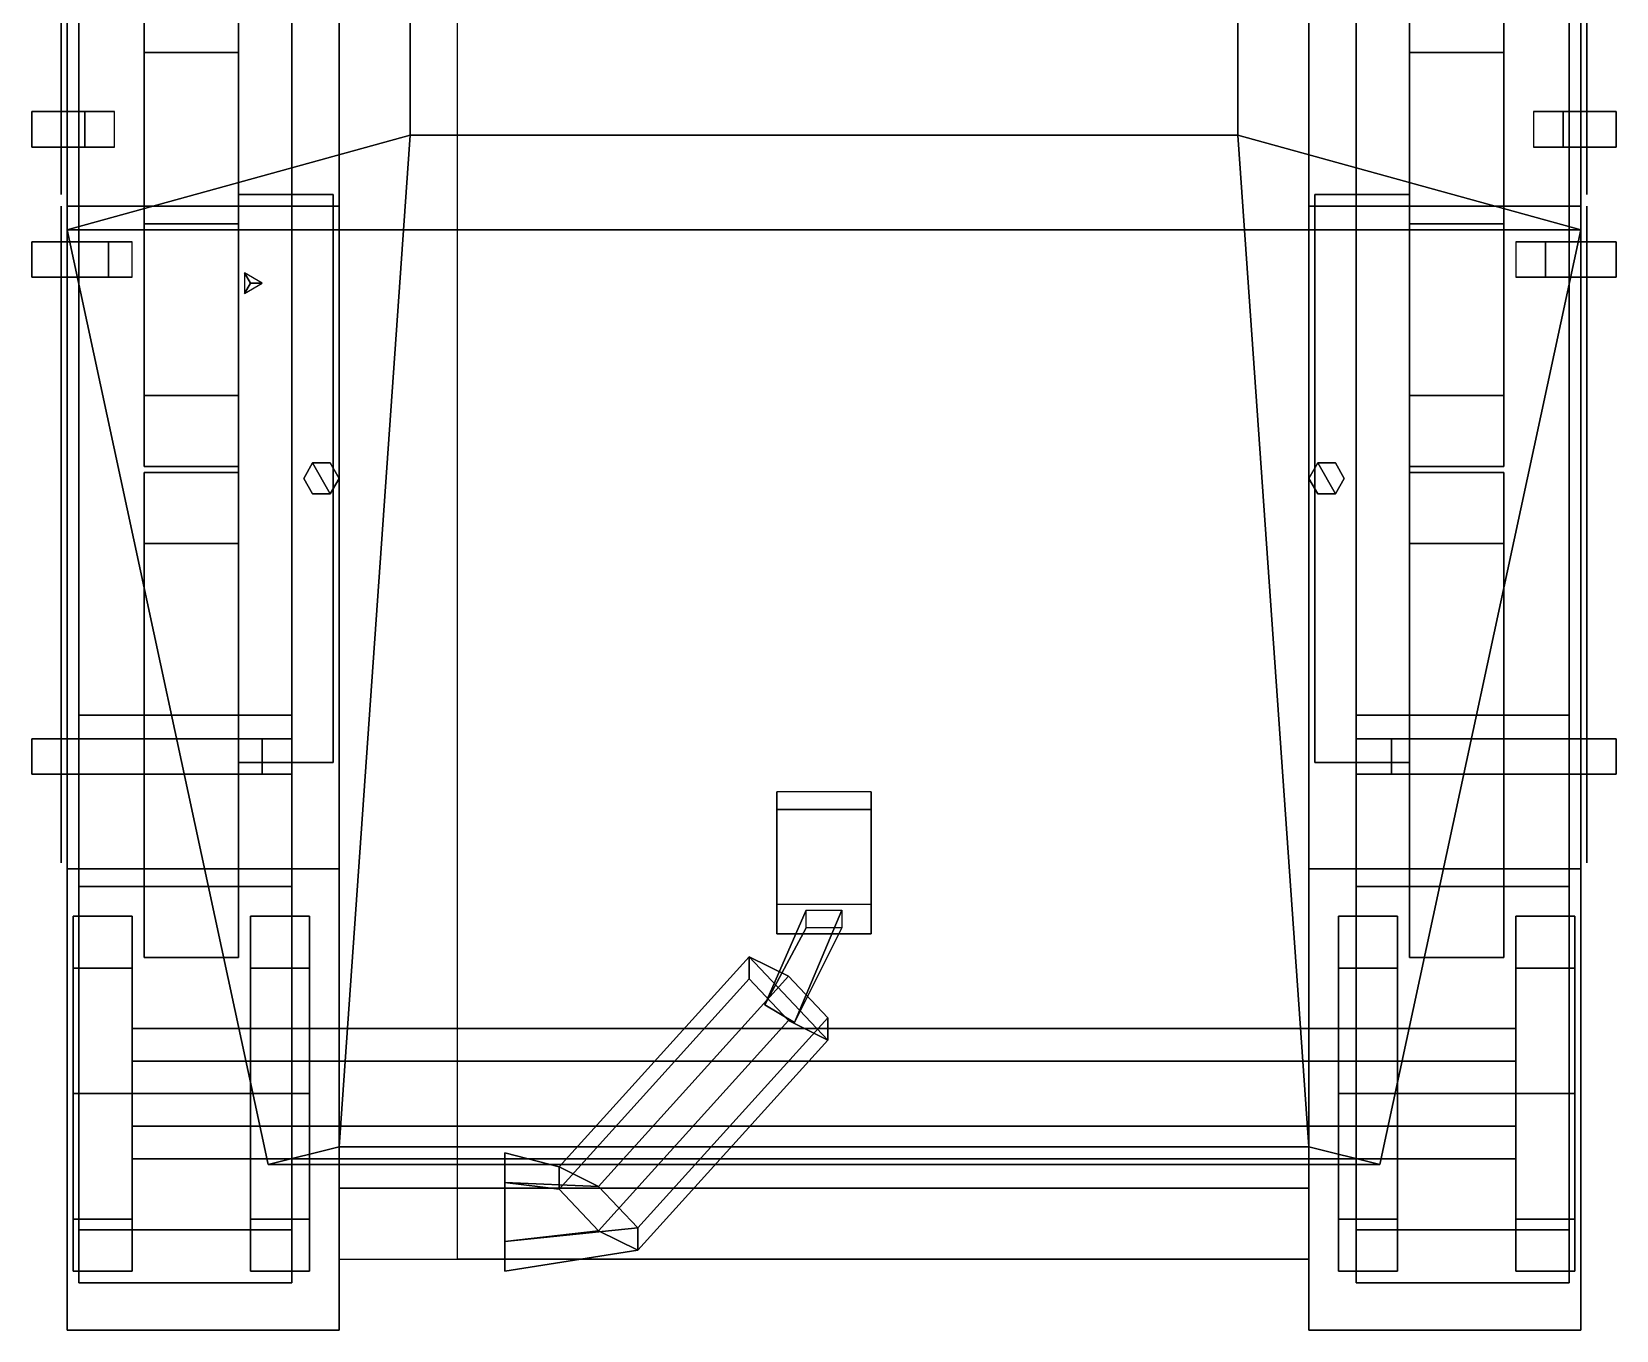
# Model space of a CAD drawing. Header units: millimetres. Extents: x -1.34 to 7, y -2.32 to 3.92.
# Drawn here: x -1.34 to 1.34, y -2.32 to -0.125 of the extents above; entities that cross this region are included whole.
import ezdxf

# ---------------------------------------------------------------- set-up
doc = ezdxf.new("R2010")
doc.units = ezdxf.units.MM
for name, color, linetype in [('mudguard', 6, 'Continuous'), ('torsion', 5, 'Continuous'), ('tracks', 3, 'Continuous'), ('wheels', 2, 'Continuous')]:
    doc.layers.add(name, color=color, linetype=linetype)

msp = doc.modelspace()

# ---------------------------------------------------------------- linework, layer by layer
for points in [[(-0.82, 2.36, 0.98), (-0.82, 1.93, 0.42), (-0.82, -2.2, 0.42), (-0.82, -2.08, 0.98)], [(-0.82, 2.1, 1.15), (-0.82, 2.36, 0.98), (-0.82, -2.08, 0.98), (-0.82, -2.04, 1.15)], [(0.82, -2.08, 0.98), (0.82, -2.2, 0.42), (0.82, 1.93, 0.42), (0.82, 2.36, 0.98)], [(0.82, -2.04, 1.15), (0.82, -2.08, 0.98), (0.82, 2.36, 0.98), (0.82, 2.1, 1.15)], [(-0.7, 1.02, 1.8), (-1.28, 2.1, 1.15), (-1.28, -0.46, 1.15), (-0.7, -0.3, 1.8)], [(-1.28, 2.1, 1.15), (1.28, 2.1, 1.15), (1.28, -0.46, 1.15), (-1.28, -0.46, 1.15)], [(0.7, -0.3, 1.8), (1.28, -0.46, 1.15), (1.28, 2.1, 1.15), (0.7, 1.02, 1.8)], [(-0.62, 1.93, 0.42), (0.82, 1.93, 0.42), (0.82, -2.2, 0.42), (-0.62, -2.2, 0.42)], [(-0.7, -0.3, 1.8), (0.7, -0.3, 1.8), (0.7, 1.02, 1.8), (-0.7, 1.02, 1.8)], [(-1.29, 0.76, 1.14), (-1.29, 0.76, 0.83), (-1.29, -0.4, 0.83), (-1.29, -0.4, 1.14)], [(-1.29, 0.76, 0.83), (-1.29, 0.76, 1.14), (-1.29, -0.4, 1.14), (-1.29, -0.4, 0.83)], [(1.29, 0.76, 0.83), (1.29, 0.76, 1.14), (1.29, -0.4, 1.14), (1.29, -0.4, 0.83)], [(1.29, 0.76, 1.14), (1.29, 0.76, 0.83), (1.29, -0.4, 0.83), (1.29, -0.4, 1.14)], [(-1.2, -0.26, 1.24), (-1.29, -0.26, 1.14), (-1.34, -0.26, 1.14), (-1.25, -0.26, 1.26)], [(-1.25, -0.26, 1.26), (-1.34, -0.26, 1.14), (-1.34, -0.32, 1.14), (-1.25, -0.32, 1.26)], [(-1.34, -0.32, 1.14), (-1.34, -0.26, 1.14), (-1.29, -0.26, 1.14), (-1.29, -0.32, 1.14)], [(-1.34, -0.32, 1.14), (-1.34, -0.26, 1.14), (-1.29, -0.26, 1.14), (-1.29, -0.32, 1.14)], [(-1.2, -0.32, 1.24), (-1.2, -0.26, 1.24), (-1.25, -0.26, 1.26), (-1.25, -0.32, 1.26)], [(1.25, -0.26, 1.26), (1.34, -0.26, 1.14), (1.29, -0.26, 1.14), (1.2, -0.26, 1.24)], [(1.2, -0.26, 1.24), (1.2, -0.32, 1.24), (1.25, -0.32, 1.26), (1.25, -0.26, 1.26)], [(1.25, -0.32, 1.26), (1.34, -0.32, 1.14), (1.34, -0.26, 1.14), (1.25, -0.26, 1.26)], [(1.34, -0.26, 1.14), (1.34, -0.32, 1.14), (1.29, -0.32, 1.14), (1.29, -0.26, 1.14)], [(1.34, -0.26, 1.14), (1.34, -0.32, 1.14), (1.29, -0.32, 1.14), (1.29, -0.26, 1.14)], [(-1.25, -0.32, 1.26), (-1.34, -0.32, 1.14), (-1.29, -0.32, 1.14), (-1.2, -0.32, 1.24)], [(-0.7, -0.3, 1.8), (-1.28, -0.46, 1.15), (-0.94, -2.04, 1.15), (-0.82, -2.01, 1.22)], [(-0.82, -2.01, 1.22), (0.82, -2.01, 1.22), (0.7, -0.3, 1.8), (-0.7, -0.3, 1.8)], [(0.82, -2.01, 1.22), (0.94, -2.04, 1.15), (1.28, -0.46, 1.15), (0.7, -0.3, 1.8)], [(1.2, -0.32, 1.24), (1.29, -0.32, 1.14), (1.34, -0.32, 1.14), (1.25, -0.32, 1.26)], [(-1.29, -0.42, 1.06), (-1.29, -0.42, 0.83), (-1.29, -1.28, 0.83), (-1.29, -1.53, 1.06)], [(-1.29, -0.42, 0.83), (-1.29, -0.42, 1.06), (-1.29, -1.53, 1.06), (-1.29, -1.28, 0.83)], [(-1.29, -0.42, 1.06), (-1.29, -0.42, 1.14), (-1.29, -1.53, 1.14), (-1.29, -1.53, 1.06)], [(-1.29, -0.42, 1.14), (-1.29, -0.42, 1.06), (-1.29, -1.53, 1.06), (-1.29, -1.53, 1.14)], [(1.29, -0.42, 0.83), (1.29, -0.42, 1.06), (1.29, -1.53, 1.06), (1.29, -1.28, 0.83)], [(1.29, -0.42, 1.06), (1.29, -0.42, 0.83), (1.29, -1.28, 0.83), (1.29, -1.53, 1.06)], [(1.29, -0.42, 1.06), (1.29, -0.42, 1.14), (1.29, -1.53, 1.14), (1.29, -1.53, 1.06)], [(1.29, -0.42, 1.14), (1.29, -0.42, 1.06), (1.29, -1.53, 1.06), (1.29, -1.53, 1.14)], [(-1.21, -0.48, 1.26), (-1.34, -0.48, 1.14), (-1.34, -0.54, 1.14), (-1.21, -0.54, 1.26)], [(-1.17, -0.48, 1.24), (-1.29, -0.48, 1.14), (-1.34, -0.48, 1.14), (-1.21, -0.48, 1.26)], [(-1.34, -0.54, 1.14), (-1.34, -0.48, 1.14), (-1.29, -0.48, 1.14), (-1.29, -0.54, 1.14)], [(-1.34, -0.54, 1.14), (-1.34, -0.48, 1.14), (-1.29, -0.48, 1.14), (-1.29, -0.54, 1.14)], [(-1.28, -0.46, 1.15), (1.28, -0.46, 1.15), (0.94, -2.04, 1.15), (-0.94, -2.04, 1.15)], [(-1.17, -0.54, 1.24), (-1.17, -0.48, 1.24), (-1.21, -0.48, 1.26), (-1.21, -0.54, 1.26)], [(1.22, -0.48, 1.26), (1.34, -0.48, 1.14), (1.29, -0.48, 1.14), (1.17, -0.48, 1.24)], [(1.17, -0.48, 1.24), (1.17, -0.54, 1.24), (1.22, -0.54, 1.26), (1.22, -0.48, 1.26)], [(1.22, -0.54, 1.26), (1.34, -0.54, 1.14), (1.34, -0.48, 1.14), (1.22, -0.48, 1.26)], [(1.34, -0.48, 1.14), (1.34, -0.54, 1.14), (1.29, -0.54, 1.14), (1.29, -0.48, 1.14)], [(1.34, -0.48, 1.14), (1.34, -0.54, 1.14), (1.29, -0.54, 1.14), (1.29, -0.48, 1.14)], [(-0.95, -0.55, 1.48), (-0.98, -0.5327, 1.48), (-0.97, -0.55, 2.98)], [(-0.98, -0.5327, 1.48), (-0.98, -0.5673, 1.48), (-0.97, -0.55, 2.98)], [(-1.21, -0.54, 1.26), (-1.34, -0.54, 1.14), (-1.29, -0.54, 1.14), (-1.17, -0.54, 1.24)], [(-0.98, -0.5673, 1.48), (-0.95, -0.55, 1.48), (-0.97, -0.55, 2.98)], [(1.17, -0.54, 1.24), (1.29, -0.54, 1.14), (1.34, -0.54, 1.14), (1.22, -0.54, 1.26)], [(-0.95, -1.32, 1.26), (-1.34, -1.32, 1.14), (-1.34, -1.38, 1.14), (-0.95, -1.38, 1.26)], [(-0.9, -1.32, 1.24), (-1.29, -1.32, 1.14), (-1.34, -1.32, 1.14), (-0.95, -1.32, 1.26)], [(-1.34, -1.38, 1.14), (-1.34, -1.32, 1.14), (-1.29, -1.32, 1.14), (-1.29, -1.38, 1.14)], [(-1.34, -1.38, 1.14), (-1.34, -1.32, 1.14), (-1.29, -1.32, 1.14), (-1.29, -1.38, 1.14)], [(-0.9, -1.38, 1.24), (-0.9, -1.32, 1.24), (-0.95, -1.32, 1.26), (-0.95, -1.38, 1.26)], [(0.96, -1.32, 1.26), (1.34, -1.32, 1.14), (1.29, -1.32, 1.14), (0.9, -1.32, 1.24)], [(0.9, -1.32, 1.24), (0.9, -1.38, 1.24), (0.96, -1.38, 1.26), (0.96, -1.32, 1.26)], [(0.96, -1.38, 1.26), (1.34, -1.38, 1.14), (1.34, -1.32, 1.14), (0.96, -1.32, 1.26)], [(1.34, -1.32, 1.14), (1.34, -1.38, 1.14), (1.29, -1.38, 1.14), (1.29, -1.32, 1.14)], [(1.34, -1.32, 1.14), (1.34, -1.38, 1.14), (1.29, -1.38, 1.14), (1.29, -1.32, 1.14)], [(-0.95, -1.38, 1.26), (-1.34, -1.38, 1.14), (-1.29, -1.38, 1.14), (-0.9, -1.38, 1.24)], [(0.9, -1.38, 1.24), (1.29, -1.38, 1.14), (1.34, -1.38, 1.14), (0.96, -1.38, 1.26)], [(-0.08, -1.41, 1.42), (-0.08, -1.6, 1.35), (-0.08, -1.65, 1.48), (-0.08, -1.44, 1.49)], [(0.08, -1.44, 1.49), (0.08, -1.41, 1.42), (-0.08, -1.41, 1.42), (-0.08, -1.44, 1.49)], [(0.08, -1.65, 1.48), (0.08, -1.6, 1.35), (0.08, -1.41, 1.42), (0.08, -1.44, 1.49)], [(-0.08, -1.44, 1.49), (-0.08, -1.65, 1.48), (0.08, -1.65, 1.48), (0.08, -1.44, 1.49)], [(-0.08, -1.65, 1.48), (-0.08, -1.6, 1.35), (0.08, -1.6, 1.35), (0.08, -1.65, 1.48)], [(-0.03, -1.61, 1.4), (-0.1, -1.77, 1.4), (-0.1, -1.77, 1.47), (-0.03, -1.64, 1.47)], [(0.03, -1.61, 1.4), (-0.05, -1.8, 1.4), (-0.1, -1.77, 1.4), (-0.03, -1.61, 1.4)], [(-0.05, -1.8, 1.47), (-0.05, -1.8, 1.4), (0.03, -1.61, 1.4), (0.03, -1.64, 1.47)], [(-0.03, -1.64, 1.47), (-0.1, -1.77, 1.47), (-0.05, -1.8, 1.47), (0.03, -1.64, 1.47)], [(-0.1263, -1.7262, 1.5171), (-0.1263, -1.6888, 1.4244), (-0.4477, -2.0439, 1.2809), (-0.4477, -2.0814, 1.3736)], [(-0.1263, -1.6888, 1.4244), (-0.06, -1.7217, 1.3572), (-0.3814, -2.0768, 1.2137), (-0.4477, -2.0439, 1.2809)], [(0.0063, -1.8295, 1.4754), (-0.1263, -1.6888, 1.4244), (-0.1263, -1.7262, 1.5171), (-0.06, -1.7966, 1.5426)], [(0.0063, -1.792, 1.3827), (-0.06, -1.7217, 1.3572), (-0.1263, -1.6888, 1.4244), (0.0063, -1.8295, 1.4754)], [(-0.06, -1.7966, 1.5426), (-0.1263, -1.7262, 1.5171), (-0.4477, -2.0814, 1.3736), (-0.3814, -2.1517, 1.3992)], [(-0.06, -1.7217, 1.3572), (0.0063, -1.792, 1.3827), (-0.3151, -2.1471, 1.2392), (-0.3814, -2.0768, 1.2137)], [(0.0063, -1.792, 1.3827), (0.0063, -1.8295, 1.4754), (-0.3151, -2.1846, 1.3319), (-0.3151, -2.1471, 1.2392)], [(0.0063, -1.8295, 1.4754), (-0.06, -1.7966, 1.5426), (-0.3814, -2.1517, 1.3992), (-0.3151, -2.1846, 1.3319)], [(-0.94, -2.04, 1.15), (0.94, -2.04, 1.15), (0.82, -2.01, 1.22), (-0.82, -2.01, 1.22)], [(-0.54, -2.17, 1.3966), (-0.54, -2.07, 1.3966), (-0.54, -2.02, 1.31), (-0.54, -2.22, 1.31)], [(-0.54, -2.22, 1.31), (-0.54, -2.02, 1.31), (-0.54, -2.07, 1.2234), (-0.54, -2.17, 1.2234)], [(-0.4477, -2.0814, 1.3736), (-0.4477, -2.0439, 1.2809), (-0.54, -2.02, 1.31), (-0.54, -2.07, 1.3966)], [(-0.4477, -2.0439, 1.2809), (-0.3814, -2.0768, 1.2137), (-0.54, -2.07, 1.2234), (-0.54, -2.02, 1.31)], [(-0.82, -2.08, 0.98), (0.82, -2.08, 0.98), (0.82, -2.04, 1.15), (-0.82, -2.04, 1.15)], [(-0.82, -2.2, 0.42), (0.82, -2.2, 0.42), (0.82, -2.08, 0.98), (-0.82, -2.08, 0.98)], [(-0.3814, -2.1517, 1.3992), (-0.4477, -2.0814, 1.3736), (-0.54, -2.07, 1.3966), (-0.54, -2.17, 1.3966)], [(-0.3814, -2.0768, 1.2137), (-0.3151, -2.1471, 1.2392), (-0.54, -2.17, 1.2234), (-0.54, -2.07, 1.2234)], [(-0.3151, -2.1471, 1.2392), (-0.3151, -2.1846, 1.3319), (-0.54, -2.22, 1.31), (-0.54, -2.17, 1.2234)], [(-0.3151, -2.1846, 1.3319), (-0.3814, -2.1517, 1.3992), (-0.54, -2.17, 1.3966), (-0.54, -2.22, 1.31)]]:
    msp.add_3dface(points)
at = {"layer": 'mudguard'}
for points in [[(-0.82, -0.42, 1.06), (-0.82, -1.54, 1.06), (-1.28, -1.54, 1.06), (-1.28, -0.42, 1.06)], [(-0.82, -1.54, 1.06), (-0.82, -0.42, 1.06), (-1.28, -0.42, 1.06), (-1.28, -1.54, 1.06)], [(1.28, -0.42, 1.06), (1.28, -1.54, 1.06), (0.82, -1.54, 1.06), (0.82, -0.42, 1.06)], [(1.28, -1.54, 1.06), (1.28, -0.42, 1.06), (0.82, -0.42, 1.06), (0.82, -1.54, 1.06)], [(-0.82, -1.54, 1.06), (-0.82, -2.32, 1.06), (-1.28, -2.32, 1.06), (-1.28, -1.54, 1.06)], [(-0.82, -2.32, 1.06), (-0.82, -1.54, 1.06), (-1.28, -1.54, 1.06), (-1.28, -2.32, 1.06)], [(1.28, -2.32, 1.06), (1.28, -1.54, 1.06), (0.82, -1.54, 1.06), (0.82, -2.32, 1.06)], [(1.28, -1.54, 1.06), (1.28, -2.32, 1.06), (0.82, -2.32, 1.06), (0.82, -1.54, 1.06)], [(-0.82, -2.32, 1.06), (-0.82, -2.06, 1.06), (-0.82, -2.08, 0.98), (-0.82, -2.12, 0.75)], [(-0.82, -2.06, 1.06), (-0.82, -2.32, 1.06), (-0.82, -2.12, 0.75), (-0.82, -2.08, 0.98)], [(0.82, -2.32, 1.06), (0.82, -2.06, 1.06), (0.82, -2.08, 0.98), (0.82, -2.12, 0.75)], [(0.82, -2.06, 1.06), (0.82, -2.32, 1.06), (0.82, -2.12, 0.75), (0.82, -2.08, 0.98)]]:
    msp.add_3dface(points, dxfattribs=at)
at = {"layer": 'torsion'}
for points in [[(-0.99, -0.4, 0.4), (-0.99, -1.36, 0.4), (-0.99, -1.36, 0.47), (-0.99, -0.4, 0.47)], [(-0.99, -0.4, 0.47), (-0.99, -1.36, 0.47), (-0.83, -1.36, 0.47), (-0.83, -0.4, 0.47)], [(-0.83, -0.4, 0.4), (-0.83, -1.36, 0.4), (-0.99, -1.36, 0.4), (-0.99, -0.4, 0.4)], [(-0.83, -0.4, 0.47), (-0.83, -0.4, 0.4), (-0.99, -0.4, 0.4), (-0.99, -0.4, 0.47)], [(-0.83, -1.36, 0.47), (-0.83, -1.36, 0.4), (-0.83, -0.4, 0.4), (-0.83, -0.4, 0.47)], [(0.99, -0.4, 0.4), (0.99, -1.36, 0.4), (0.83, -1.36, 0.4), (0.83, -0.4, 0.4)], [(0.83, -0.4, 0.47), (0.83, -1.36, 0.47), (0.99, -1.36, 0.47), (0.99, -0.4, 0.47)], [(0.83, -0.4, 0.4), (0.83, -1.36, 0.4), (0.83, -1.36, 0.47), (0.83, -0.4, 0.47)], [(0.99, -0.4, 0.47), (0.99, -0.4, 0.4), (0.83, -0.4, 0.4), (0.83, -0.4, 0.47)], [(0.99, -1.36, 0.47), (0.99, -1.36, 0.4), (0.99, -0.4, 0.4), (0.99, -0.4, 0.47)], [(-0.865, -0.854, 0.47), (-0.88, -0.88, 0.47), (-0.88, -0.88, 0.7), (-0.865, -0.854, 0.7)], [(-0.88, -0.88, 0.7), (-0.865, -0.906, 0.7), (-0.835, -0.906, 0.7), (-0.865, -0.854, 0.7)], [(-0.835, -0.854, 0.47), (-0.865, -0.854, 0.47), (-0.865, -0.854, 0.7), (-0.835, -0.854, 0.7)], [(-0.865, -0.854, 0.7), (-0.835, -0.906, 0.7), (-0.82, -0.88, 0.7), (-0.835, -0.854, 0.7)], [(-0.82, -0.88, 0.47), (-0.835, -0.854, 0.47), (-0.835, -0.854, 0.7), (-0.82, -0.88, 0.7)], [(0.835, -0.854, 0.47), (0.82, -0.88, 0.47), (0.82, -0.88, 0.7), (0.835, -0.854, 0.7)], [(0.82, -0.88, 0.7), (0.835, -0.906, 0.7), (0.865, -0.906, 0.7), (0.835, -0.854, 0.7)], [(0.865, -0.854, 0.47), (0.835, -0.854, 0.47), (0.835, -0.854, 0.7), (0.865, -0.854, 0.7)], [(0.835, -0.854, 0.7), (0.865, -0.906, 0.7), (0.88, -0.88, 0.7), (0.865, -0.854, 0.7)], [(0.88, -0.88, 0.47), (0.865, -0.854, 0.47), (0.865, -0.854, 0.7), (0.88, -0.88, 0.7)], [(-0.88, -0.88, 0.47), (-0.865, -0.906, 0.47), (-0.865, -0.906, 0.7), (-0.88, -0.88, 0.7)], [(-0.835, -0.906, 0.47), (-0.82, -0.88, 0.47), (-0.82, -0.88, 0.7), (-0.835, -0.906, 0.7)], [(0.82, -0.88, 0.47), (0.835, -0.906, 0.47), (0.835, -0.906, 0.7), (0.82, -0.88, 0.7)], [(0.865, -0.906, 0.47), (0.88, -0.88, 0.47), (0.88, -0.88, 0.7), (0.865, -0.906, 0.7)], [(-0.865, -0.906, 0.47), (-0.835, -0.906, 0.47), (-0.835, -0.906, 0.7), (-0.865, -0.906, 0.7)], [(0.835, -0.906, 0.47), (0.865, -0.906, 0.47), (0.865, -0.906, 0.7), (0.835, -0.906, 0.7)], [(-0.99, -1.36, 0.47), (-0.99, -1.36, 0.4), (-0.83, -1.36, 0.4), (-0.83, -1.36, 0.47)], [(0.83, -1.36, 0.47), (0.83, -1.36, 0.4), (0.99, -1.36, 0.4), (0.99, -1.36, 0.47)]]:
    msp.add_3dface(points, dxfattribs=at)
at = {"layer": 'tracks'}
for points in [[(-0.9, 1.29), (-0.9, -1.28), (-1.26, -1.28), (-1.26, 1.29)], [(-0.9, -1.28), (-0.9, 1.29), (-1.26, 1.29), (-1.26, -1.28)], [(1.26, 1.29), (1.26, -1.28), (0.9, -1.28), (0.9, 1.29)], [(1.26, -1.28), (1.26, 1.29), (0.9, 1.29), (0.9, -1.28)], [(-0.9, -0.09, 0.92), (-0.9, -1.92, 0.88), (-1.26, -1.92, 0.88), (-1.26, -0.09, 0.92)], [(-0.9, -1.92, 0.88), (-0.9, -0.09, 0.92), (-1.26, -0.09, 0.92), (-1.26, -1.92, 0.88)], [(1.26, -1.92, 0.88), (1.26, -0.09, 0.92), (0.9, -0.09, 0.92), (0.9, -1.92, 0.88)], [(1.26, -0.09, 0.92), (1.26, -1.92, 0.88), (0.9, -1.92, 0.88), (0.9, -0.09, 0.92)], [(-0.9, -1.57, 0.12), (-0.9, -1.28), (-1.26, -1.28), (-1.26, -1.57, 0.12)], [(-0.9, -1.28), (-0.9, -1.57, 0.12), (-1.26, -1.57, 0.12), (-1.26, -1.28)], [(1.26, -1.57, 0.12), (1.26, -1.28), (0.9, -1.28), (0.9, -1.57, 0.12)], [(1.26, -1.28), (1.26, -1.57, 0.12), (0.9, -1.57, 0.12), (0.9, -1.28)], [(-0.9, -1.57, 0.12), (-0.9, -1.92, 0.24), (-1.26, -1.92, 0.24), (-1.26, -1.57, 0.12)], [(-0.9, -1.92, 0.24), (-0.9, -1.57, 0.12), (-1.26, -1.57, 0.12), (-1.26, -1.92, 0.24)], [(1.26, -1.57, 0.12), (1.26, -1.92, 0.24), (0.9, -1.92, 0.24), (0.9, -1.57, 0.12)], [(1.26, -1.92, 0.24), (1.26, -1.57, 0.12), (0.9, -1.57, 0.12), (0.9, -1.92, 0.24)], [(-0.9, -2.15, 0.34), (-0.9, -1.92, 0.24), (-1.26, -1.92, 0.24), (-1.26, -2.15, 0.34)], [(-0.9, -1.92, 0.24), (-0.9, -2.15, 0.34), (-1.26, -2.15, 0.34), (-1.26, -1.92, 0.24)], [(-0.9, -2.15, 0.78), (-0.9, -1.92, 0.88), (-1.26, -1.92, 0.88), (-1.26, -2.15, 0.78)], [(-0.9, -1.92, 0.88), (-0.9, -2.15, 0.78), (-1.26, -2.15, 0.78), (-1.26, -1.92, 0.88)], [(1.26, -2.15, 0.34), (1.26, -1.92, 0.24), (0.9, -1.92, 0.24), (0.9, -2.15, 0.34)], [(1.26, -1.92, 0.24), (1.26, -2.15, 0.34), (0.9, -2.15, 0.34), (0.9, -1.92, 0.24)], [(1.26, -2.15, 0.78), (1.26, -1.92, 0.88), (0.9, -1.92, 0.88), (0.9, -2.15, 0.78)], [(1.26, -1.92, 0.88), (1.26, -2.15, 0.78), (0.9, -2.15, 0.78), (0.9, -1.92, 0.88)], [(-0.9, -2.15, 0.34), (-0.9, -2.24, 0.56), (-1.26, -2.24, 0.56), (-1.26, -2.15, 0.34)], [(-0.9, -2.24, 0.56), (-0.9, -2.15, 0.34), (-1.26, -2.15, 0.34), (-1.26, -2.24, 0.56)], [(-0.9, -2.15, 0.78), (-0.9, -2.24, 0.56), (-1.26, -2.24, 0.56), (-1.26, -2.15, 0.78)], [(-0.9, -2.24, 0.56), (-0.9, -2.15, 0.78), (-1.26, -2.15, 0.78), (-1.26, -2.24, 0.56)], [(1.26, -2.15, 0.78), (1.26, -2.24, 0.56), (0.9, -2.24, 0.56), (0.9, -2.15, 0.78)], [(1.26, -2.24, 0.56), (1.26, -2.15, 0.78), (0.9, -2.15, 0.78), (0.9, -2.24, 0.56)], [(1.26, -2.15, 0.34), (1.26, -2.24, 0.56), (0.9, -2.24, 0.56), (0.9, -2.15, 0.34)], [(1.26, -2.24, 0.56), (1.26, -2.15, 0.34), (0.9, -2.15, 0.34), (0.9, -2.24, 0.56)]]:
    msp.add_3dface(points, dxfattribs=at)
at = {"layer": 'wheels'}
for points in [[(-1.15, -0.86, 0.43), (-1.15, -0.1601, 0.7199), (-1.15, -0.04, 0.43), (-1.15, -0.7399, 0.1401)], [(-1.15, -0.7399, 0.1401), (-1.15, -0.04, 0.43), (-1.15, -0.1601, 0.1401), (-1.15, -0.45, 0.02)], [(-0.99, -0.1601, 0.7199), (-0.99, -0.04, 0.43), (-1.15, -0.04, 0.43), (-1.15, -0.1601, 0.7199)], [(-0.99, -0.04, 0.43), (-0.99, -0.1601, 0.1401), (-1.15, -0.1601, 0.1401), (-1.15, -0.04, 0.43)], [(-0.99, -0.86, 0.43), (-0.99, -0.1601, 0.1401), (-0.99, -0.04, 0.43), (-0.99, -0.7399, 0.7199)], [(-0.99, -0.7399, 0.7199), (-0.99, -0.04, 0.43), (-0.99, -0.1601, 0.7199), (-0.99, -0.45, 0.84)], [(0.99, -0.86, 0.43), (0.99, -0.1601, 0.7199), (0.99, -0.04, 0.43), (0.99, -0.7399, 0.1401)], [(1.15, -0.1601, 0.7199), (1.15, -0.04, 0.43), (0.99, -0.04, 0.43), (0.99, -0.1601, 0.7199)], [(1.15, -0.04, 0.43), (1.15, -0.1601, 0.1401), (0.99, -0.1601, 0.1401), (0.99, -0.04, 0.43)], [(0.99, -0.7399, 0.1401), (0.99, -0.04, 0.43), (0.99, -0.1601, 0.1401), (0.99, -0.45, 0.02)], [(1.15, -0.86, 0.43), (1.15, -0.1601, 0.1401), (1.15, -0.04, 0.43), (1.15, -0.7399, 0.7199)], [(1.15, -0.7399, 0.7199), (1.15, -0.04, 0.43), (1.15, -0.1601, 0.7199), (1.15, -0.45, 0.84)], [(-1.15, -0.7399, 0.7199), (-1.15, -0.45, 0.84), (-1.15, -0.1601, 0.7199), (-1.15, -0.86, 0.43)], [(-0.99, -0.45, 0.84), (-0.99, -0.1601, 0.7199), (-1.15, -0.1601, 0.7199), (-1.15, -0.45, 0.84)], [(-0.99, -0.1601, 0.1401), (-0.99, -0.45, 0.02), (-1.15, -0.45, 0.02), (-1.15, -0.1601, 0.1401)], [(-0.99, -0.7399, 0.1401), (-0.99, -0.45, 0.02), (-0.99, -0.1601, 0.1401), (-0.99, -0.86, 0.43)], [(0.99, -0.7399, 0.7199), (0.99, -0.45, 0.84), (0.99, -0.1601, 0.7199), (0.99, -0.86, 0.43)], [(1.15, -0.45, 0.84), (1.15, -0.1601, 0.7199), (0.99, -0.1601, 0.7199), (0.99, -0.45, 0.84)], [(1.15, -0.1601, 0.1401), (1.15, -0.45, 0.02), (0.99, -0.45, 0.02), (0.99, -0.1601, 0.1401)], [(1.15, -0.7399, 0.1401), (1.15, -0.45, 0.02), (1.15, -0.1601, 0.1401), (1.15, -0.86, 0.43)], [(-0.99, -0.7399, 0.7199), (-0.99, -0.45, 0.84), (-1.15, -0.45, 0.84), (-1.15, -0.7399, 0.7199)], [(-0.99, -0.45, 0.02), (-0.99, -0.7399, 0.1401), (-1.15, -0.7399, 0.1401), (-1.15, -0.45, 0.02)], [(1.15, -0.7399, 0.7199), (1.15, -0.45, 0.84), (0.99, -0.45, 0.84), (0.99, -0.7399, 0.7199)], [(1.15, -0.45, 0.02), (1.15, -0.7399, 0.1401), (0.99, -0.7399, 0.1401), (0.99, -0.45, 0.02)], [(-0.99, -0.7399, 0.1401), (-0.99, -0.86, 0.43), (-1.15, -0.86, 0.43), (-1.15, -0.7399, 0.1401)], [(-0.99, -0.86, 0.43), (-0.99, -0.7399, 0.7199), (-1.15, -0.7399, 0.7199), (-1.15, -0.86, 0.43)], [(1.15, -0.7399, 0.1401), (1.15, -0.86, 0.43), (0.99, -0.86, 0.43), (0.99, -0.7399, 0.1401)], [(1.15, -0.86, 0.43), (1.15, -0.7399, 0.7199), (0.99, -0.7399, 0.7199), (0.99, -0.86, 0.43)], [(-1.15, -1.69, 0.43), (-1.15, -0.9901, 0.7199), (-1.15, -0.87, 0.43), (-1.15, -1.5699, 0.1401)], [(-1.15, -1.5699, 0.1401), (-1.15, -0.87, 0.43), (-1.15, -0.9901, 0.1401), (-1.15, -1.28, 0.02)], [(-0.99, -0.9901, 0.7199), (-0.99, -0.87, 0.43), (-1.15, -0.87, 0.43), (-1.15, -0.9901, 0.7199)], [(-0.99, -0.87, 0.43), (-0.99, -0.9901, 0.1401), (-1.15, -0.9901, 0.1401), (-1.15, -0.87, 0.43)], [(-0.99, -1.69, 0.43), (-0.99, -0.9901, 0.1401), (-0.99, -0.87, 0.43), (-0.99, -1.5699, 0.7199)], [(-0.99, -1.5699, 0.7199), (-0.99, -0.87, 0.43), (-0.99, -0.9901, 0.7199), (-0.99, -1.28, 0.84)], [(0.99, -1.5699, 0.1401), (0.99, -0.87, 0.43), (0.99, -0.9901, 0.1401), (0.99, -1.28, 0.02)], [(0.99, -1.69, 0.43), (0.99, -0.9901, 0.7199), (0.99, -0.87, 0.43), (0.99, -1.5699, 0.1401)], [(1.15, -0.87, 0.43), (1.15, -0.9901, 0.1401), (0.99, -0.9901, 0.1401), (0.99, -0.87, 0.43)], [(1.15, -0.9901, 0.7199), (1.15, -0.87, 0.43), (0.99, -0.87, 0.43), (0.99, -0.9901, 0.7199)], [(1.15, -1.69, 0.43), (1.15, -0.9901, 0.1401), (1.15, -0.87, 0.43), (1.15, -1.5699, 0.7199)], [(1.15, -1.5699, 0.7199), (1.15, -0.87, 0.43), (1.15, -0.9901, 0.7199), (1.15, -1.28, 0.84)], [(-0.99, -0.9901, 0.1401), (-0.99, -1.28, 0.02), (-1.15, -1.28, 0.02), (-1.15, -0.9901, 0.1401)], [(-1.15, -1.5699, 0.7199), (-1.15, -1.28, 0.84), (-1.15, -0.9901, 0.7199), (-1.15, -1.69, 0.43)], [(-0.99, -1.28, 0.84), (-0.99, -0.9901, 0.7199), (-1.15, -0.9901, 0.7199), (-1.15, -1.28, 0.84)], [(-0.99, -1.5699, 0.1401), (-0.99, -1.28, 0.02), (-0.99, -0.9901, 0.1401), (-0.99, -1.69, 0.43)], [(1.15, -0.9901, 0.1401), (1.15, -1.28, 0.02), (0.99, -1.28, 0.02), (0.99, -0.9901, 0.1401)], [(0.99, -1.5699, 0.7199), (0.99, -1.28, 0.84), (0.99, -0.9901, 0.7199), (0.99, -1.69, 0.43)], [(1.15, -1.28, 0.84), (1.15, -0.9901, 0.7199), (0.99, -0.9901, 0.7199), (0.99, -1.28, 0.84)], [(1.15, -1.5699, 0.1401), (1.15, -1.28, 0.02), (1.15, -0.9901, 0.1401), (1.15, -1.69, 0.43)], [(-0.99, -1.28, 0.02), (-0.99, -1.5699, 0.1401), (-1.15, -1.5699, 0.1401), (-1.15, -1.28, 0.02)], [(-0.99, -1.5699, 0.7199), (-0.99, -1.28, 0.84), (-1.15, -1.28, 0.84), (-1.15, -1.5699, 0.7199)], [(1.15, -1.28, 0.02), (1.15, -1.5699, 0.1401), (0.99, -1.5699, 0.1401), (0.99, -1.28, 0.02)], [(1.15, -1.5699, 0.7199), (1.15, -1.28, 0.84), (0.99, -1.28, 0.84), (0.99, -1.5699, 0.7199)], [(-0.99, -1.5699, 0.1401), (-0.99, -1.69, 0.43), (-1.15, -1.69, 0.43), (-1.15, -1.5699, 0.1401)], [(-0.99, -1.69, 0.43), (-0.99, -1.5699, 0.7199), (-1.15, -1.5699, 0.7199), (-1.15, -1.69, 0.43)], [(1.15, -1.5699, 0.1401), (1.15, -1.69, 0.43), (0.99, -1.69, 0.43), (0.99, -1.5699, 0.1401)], [(1.15, -1.69, 0.43), (1.15, -1.5699, 0.7199), (0.99, -1.5699, 0.7199), (0.99, -1.69, 0.43)], [(-1.27, -2.1321, 0.3479), (-1.27, -1.62, 0.56), (-1.27, -1.7079, 0.3479), (-1.27, -1.92, 0.26)], [(-1.17, -1.7079, 0.7721), (-1.17, -1.62, 0.56), (-1.27, -1.62, 0.56), (-1.27, -1.7079, 0.7721)], [(-1.27, -2.22, 0.56), (-1.27, -1.7079, 0.7721), (-1.27, -1.62, 0.56), (-1.27, -2.1321, 0.3479)], [(-1.17, -1.62, 0.56), (-1.17, -1.7079, 0.3479), (-1.27, -1.7079, 0.3479), (-1.27, -1.62, 0.56)], [(-1.17, -2.1321, 0.7721), (-1.17, -1.62, 0.56), (-1.17, -1.7079, 0.7721), (-1.17, -1.92, 0.86)], [(-1.17, -2.22, 0.56), (-1.17, -1.7079, 0.3479), (-1.17, -1.62, 0.56), (-1.17, -2.1321, 0.7721)], [(-0.97, -2.1321, 0.3479), (-0.97, -1.62, 0.56), (-0.97, -1.7079, 0.3479), (-0.97, -1.92, 0.26)], [(-0.97, -2.22, 0.56), (-0.97, -1.7079, 0.7721), (-0.97, -1.62, 0.56), (-0.97, -2.1321, 0.3479)], [(-0.87, -1.7079, 0.7721), (-0.87, -1.62, 0.56), (-0.97, -1.62, 0.56), (-0.97, -1.7079, 0.7721)], [(-0.87, -1.62, 0.56), (-0.87, -1.7079, 0.3479), (-0.97, -1.7079, 0.3479), (-0.97, -1.62, 0.56)], [(-0.87, -2.22, 0.56), (-0.87, -1.7079, 0.3479), (-0.87, -1.62, 0.56), (-0.87, -2.1321, 0.7721)], [(-0.87, -2.1321, 0.7721), (-0.87, -1.62, 0.56), (-0.87, -1.7079, 0.7721), (-0.87, -1.92, 0.86)], [(0.97, -1.7079, 0.7721), (0.97, -1.62, 0.56), (0.87, -1.62, 0.56), (0.87, -1.7079, 0.7721)], [(0.97, -1.62, 0.56), (0.97, -1.7079, 0.3479), (0.87, -1.7079, 0.3479), (0.87, -1.62, 0.56)], [(0.87, -2.22, 0.56), (0.87, -1.7079, 0.7721), (0.87, -1.62, 0.56), (0.87, -2.1321, 0.3479)], [(0.87, -2.1321, 0.3479), (0.87, -1.62, 0.56), (0.87, -1.7079, 0.3479), (0.87, -1.92, 0.26)], [(0.97, -2.1321, 0.7721), (0.97, -1.62, 0.56), (0.97, -1.7079, 0.7721), (0.97, -1.92, 0.86)], [(0.97, -2.22, 0.56), (0.97, -1.7079, 0.3479), (0.97, -1.62, 0.56), (0.97, -2.1321, 0.7721)], [(1.17, -2.1321, 0.3479), (1.17, -1.62, 0.56), (1.17, -1.7079, 0.3479), (1.17, -1.92, 0.26)], [(1.17, -2.22, 0.56), (1.17, -1.7079, 0.7721), (1.17, -1.62, 0.56), (1.17, -2.1321, 0.3479)], [(1.27, -1.7079, 0.7721), (1.27, -1.62, 0.56), (1.17, -1.62, 0.56), (1.17, -1.7079, 0.7721)], [(1.27, -1.62, 0.56), (1.27, -1.7079, 0.3479), (1.17, -1.7079, 0.3479), (1.17, -1.62, 0.56)], [(1.27, -2.22, 0.56), (1.27, -1.7079, 0.3479), (1.27, -1.62, 0.56), (1.27, -2.1321, 0.7721)], [(1.27, -2.1321, 0.7721), (1.27, -1.62, 0.56), (1.27, -1.7079, 0.7721), (1.27, -1.92, 0.86)], [(-1.17, -1.7079, 0.3479), (-1.17, -1.92, 0.26), (-1.27, -1.92, 0.26), (-1.27, -1.7079, 0.3479)], [(-1.27, -2.1321, 0.7721), (-1.27, -1.92, 0.86), (-1.27, -1.7079, 0.7721), (-1.27, -2.22, 0.56)], [(-1.17, -1.92, 0.86), (-1.17, -1.7079, 0.7721), (-1.27, -1.7079, 0.7721), (-1.27, -1.92, 0.86)], [(-1.17, -2.1321, 0.3479), (-1.17, -1.92, 0.26), (-1.17, -1.7079, 0.3479), (-1.17, -2.22, 0.56)], [(-0.87, -1.7079, 0.3479), (-0.87, -1.92, 0.26), (-0.97, -1.92, 0.26), (-0.97, -1.7079, 0.3479)], [(-0.97, -2.1321, 0.7721), (-0.97, -1.92, 0.86), (-0.97, -1.7079, 0.7721), (-0.97, -2.22, 0.56)], [(-0.87, -1.92, 0.86), (-0.87, -1.7079, 0.7721), (-0.97, -1.7079, 0.7721), (-0.97, -1.92, 0.86)], [(-0.87, -2.1321, 0.3479), (-0.87, -1.92, 0.26), (-0.87, -1.7079, 0.3479), (-0.87, -2.22, 0.56)], [(0.97, -1.92, 0.86), (0.97, -1.7079, 0.7721), (0.87, -1.7079, 0.7721), (0.87, -1.92, 0.86)], [(0.97, -1.7079, 0.3479), (0.97, -1.92, 0.26), (0.87, -1.92, 0.26), (0.87, -1.7079, 0.3479)], [(0.87, -2.1321, 0.7721), (0.87, -1.92, 0.86), (0.87, -1.7079, 0.7721), (0.87, -2.22, 0.56)], [(0.97, -2.1321, 0.3479), (0.97, -1.92, 0.26), (0.97, -1.7079, 0.3479), (0.97, -2.22, 0.56)], [(1.27, -1.7079, 0.3479), (1.27, -1.92, 0.26), (1.17, -1.92, 0.26), (1.17, -1.7079, 0.3479)], [(1.17, -2.1321, 0.7721), (1.17, -1.92, 0.86), (1.17, -1.7079, 0.7721), (1.17, -2.22, 0.56)], [(1.27, -1.92, 0.86), (1.27, -1.7079, 0.7721), (1.17, -1.7079, 0.7721), (1.17, -1.92, 0.86)], [(1.27, -2.1321, 0.3479), (1.27, -1.92, 0.26), (1.27, -1.7079, 0.3479), (1.27, -2.22, 0.56)], [(1.17, -1.865, 0.6653), (1.17, -1.81, 0.57), (-1.17, -1.81, 0.57), (-1.17, -1.865, 0.6653)], [(1.17, -1.81, 0.57), (1.17, -1.865, 0.4747), (-1.17, -1.865, 0.4747), (-1.17, -1.81, 0.57)], [(1.17, -1.975, 0.6653), (1.17, -1.865, 0.6653), (-1.17, -1.865, 0.6653), (-1.17, -1.975, 0.6653)], [(1.17, -1.865, 0.4747), (1.17, -1.975, 0.4747), (-1.17, -1.975, 0.4747), (-1.17, -1.865, 0.4747)], [(-1.17, -1.92, 0.26), (-1.17, -2.1321, 0.3479), (-1.27, -2.1321, 0.3479), (-1.27, -1.92, 0.26)], [(-1.17, -2.1321, 0.7721), (-1.17, -1.92, 0.86), (-1.27, -1.92, 0.86), (-1.27, -2.1321, 0.7721)], [(-0.87, -1.92, 0.26), (-0.87, -2.1321, 0.3479), (-0.97, -2.1321, 0.3479), (-0.97, -1.92, 0.26)], [(-0.87, -2.1321, 0.7721), (-0.87, -1.92, 0.86), (-0.97, -1.92, 0.86), (-0.97, -2.1321, 0.7721)], [(0.97, -2.1321, 0.7721), (0.97, -1.92, 0.86), (0.87, -1.92, 0.86), (0.87, -2.1321, 0.7721)], [(0.97, -1.92, 0.26), (0.97, -2.1321, 0.3479), (0.87, -2.1321, 0.3479), (0.87, -1.92, 0.26)], [(1.27, -1.92, 0.26), (1.27, -2.1321, 0.3479), (1.17, -2.1321, 0.3479), (1.17, -1.92, 0.26)], [(1.27, -2.1321, 0.7721), (1.27, -1.92, 0.86), (1.17, -1.92, 0.86), (1.17, -2.1321, 0.7721)], [(1.17, -2.03, 0.57), (1.17, -1.975, 0.6653), (-1.17, -1.975, 0.6653), (-1.17, -2.03, 0.57)], [(1.17, -1.975, 0.4747), (1.17, -2.03, 0.57), (-1.17, -2.03, 0.57), (-1.17, -1.975, 0.4747)], [(-1.17, -2.22, 0.56), (-1.17, -2.1321, 0.7721), (-1.27, -2.1321, 0.7721), (-1.27, -2.22, 0.56)], [(-1.17, -2.1321, 0.3479), (-1.17, -2.22, 0.56), (-1.27, -2.22, 0.56), (-1.27, -2.1321, 0.3479)], [(-0.87, -2.22, 0.56), (-0.87, -2.1321, 0.7721), (-0.97, -2.1321, 0.7721), (-0.97, -2.22, 0.56)], [(-0.87, -2.1321, 0.3479), (-0.87, -2.22, 0.56), (-0.97, -2.22, 0.56), (-0.97, -2.1321, 0.3479)], [(0.97, -2.22, 0.56), (0.97, -2.1321, 0.7721), (0.87, -2.1321, 0.7721), (0.87, -2.22, 0.56)], [(0.97, -2.1321, 0.3479), (0.97, -2.22, 0.56), (0.87, -2.22, 0.56), (0.87, -2.1321, 0.3479)], [(1.27, -2.22, 0.56), (1.27, -2.1321, 0.7721), (1.17, -2.1321, 0.7721), (1.17, -2.22, 0.56)], [(1.27, -2.1321, 0.3479), (1.27, -2.22, 0.56), (1.17, -2.22, 0.56), (1.17, -2.1321, 0.3479)]]:
    msp.add_3dface(points, dxfattribs=at)

doc.saveas('drawing.dxf')
